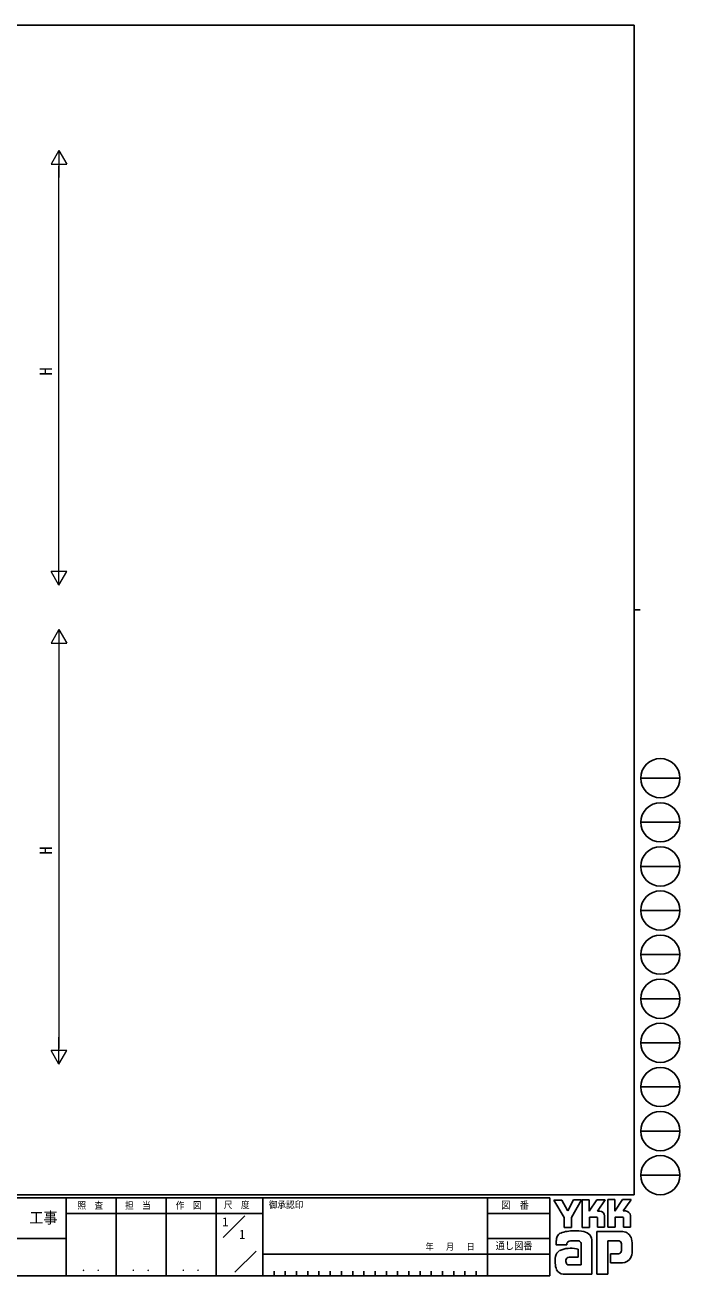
# Model space of a CAD drawing. Units: millimetres, scale not verified. Extents: x -397 to 397, y -282 to 282.
# Drawn here: x 103 to 397, y -282 to 279 of the extents above; entities that cross this region are included whole.
import ezdxf
from ezdxf.enums import TextEntityAlignment as Align

# ---------------------------------------------------------------- set-up
doc = ezdxf.new("R2010")
doc.units = ezdxf.units.MM
doc.header["$LTSCALE"] = 2
doc.layers.add('0-1_USER1', color=3, linetype='Continuous')
doc.layers.add('0-6_YKK_ZWAK', color=134, linetype='Continuous')
doc.layers.add('0-5_YKK_D', color=200, linetype='Continuous', lineweight=18)
doc.styles.add('ＭＳ ゴシック', font='')
doc.styles.get('ＭＳ ゴシック').set_extended_font_data('MS Gothic')

msp = doc.modelspace()

# ---------------------------------------------------------------- linework, layer by layer
at = {"layer": '0-5_YKK_D'}
for p, q in [((117.956, 222.969), (114.456, 216.907)), ((117.956, 222.969), (121.456, 216.907)), ((117.956, 222.969), (117.956, 210.845)), ((114.456, 216.907), (121.456, 216.907)), ((117.956, 34.969), (117.956, 215.969)), ((117.956, 27.969), (117.956, 40.093)), ((117.956, 27.969), (114.456, 34.031)), ((121.456, 34.031), (114.456, 34.031)), ((117.956, 27.969), (121.456, 34.031)), ((117.962, 7.969), (114.462, 1.907)), ((117.962, 7.969), (121.462, 1.907)), ((117.962, 7.969), (117.962, -4.155)), ((114.462, 1.907), (121.462, 1.907)), ((117.962, 0.969), (117.962, -180.031)), ((117.962, -187.031), (117.962, -174.907)), ((117.962, -187.031), (114.462, -180.969)), ((121.462, -180.969), (114.462, -180.969)), ((117.962, -187.031), (121.462, -180.969))]:
    msp.add_line(p, q, dxfattribs=at)
at = {"layer": '0-6_YKK_ZWAK'}
for p, q in [((376.1, 279.3), (-393.9, 279.3)), ((376.1, 279.3), (376.1, -245.7)), ((376.1, 16.8), (378.9, 16.8)), ((379.076, -58.716), (396.716, -58.716)), ((379.076, -78.512), (396.716, -78.512)), ((379.076, -98.308), (396.716, -98.308)), ((379.076, -118.104), (396.716, -118.104)), ((379.076, -137.9), (396.716, -137.9)), ((379.076, -157.696), (396.716, -157.696)), ((379.076, -177.492), (396.716, -177.492)), ((379.076, -197.288), (396.716, -197.288)), ((379.076, -217.084), (396.716, -217.084)), ((379.076, -236.88), (396.716, -236.88)), ((376.1, -245.7), (-393.9, -245.7)), ((338.3, -247.1), (-393.9, -247.1)), ((121.3, -247.1), (121.3, -282.1)), ((143.7, -247.1), (143.7, -282.1)), ((166.1, -247.1), (166.1, -282.1)), ((188.5, -247.1), (188.5, -282.1)), ((209.5, -247.1), (209.5, -282.1)), ((310.3, -247.1), (310.3, -282.1)), ((338.3, -247.1), (338.3, -282.1)), ((344.732, -255.899), (340.137, -248.006)), ((340.137, -248.006), (343.651, -248.006)), ((343.651, -248.006), (346.164, -252.709)), ((348.936, -247.898), (346.381, -252.871)), ((352.562, -247.898), (348.029, -255.926)), ((348.936, -247.898), (352.562, -247.898)), ((352.76, -260.331), (352.76, -247.925)), ((352.76, -247.925), (355.976, -247.925)), ((355.976, -253.023), (359.355, -247.871)), ((355.976, -247.925), (355.976, -253.023)), ((359.355, -247.871), (363.18, -247.871)), ((363.18, -247.871), (359.64, -253.006)), ((364.274, -260.223), (364.274, -247.817)), ((364.274, -247.817), (367.545, -247.817)), ((367.545, -253.008), (370.978, -247.817)), ((367.545, -247.817), (367.545, -253.008)), ((370.978, -247.817), (374.762, -247.817)), ((374.383, -248.465), (371.261, -252.925)), ((374.762, -247.817), (374.383, -248.465)), ((189.484, -254.099), (121.3, -254.099)), ((189.484, -254.099), (209.5, -254.099)), ((191.67, -264.836), (201.364, -255.143)), ((310.3, -254.1), (338.3, -254.1)), ((344.732, -260.358), (344.732, -255.899)), ((346.164, -252.709), (346.381, -252.871)), ((348.029, -255.926), (348.029, -260.358)), ((359.274, -255.682), (356.084, -255.682)), ((356.084, -255.682), (356.084, -260.331)), ((359.706, -255.844), (359.274, -255.682)), ((360.679, -253.006), (359.64, -253.006)), ((359.706, -260.25), (359.706, -255.844)), ((362.842, -255.169), (362.842, -260.25)), ((372.301, -252.925), (371.261, -252.925)), ((371.302, -260.196), (371.302, -255.817)), ((374.464, -255.169), (374.464, -260.196)), ((348.029, -260.358), (344.732, -260.358)), ((356.084, -260.331), (352.76, -260.331)), ((359.328, -262.196), (359.328, -281.306)), ((370.923, -262.196), (359.328, -262.196)), ((362.842, -260.25), (359.706, -260.25)), ((367.68, -260.223), (364.274, -260.223)), ((371.302, -260.146), (371.353, -260.196)), ((374.464, -260.196), (371.302, -260.196)), ((-7.5, -265.299), (121.3, -265.299)), ((310.3, -265.299), (338.3, -265.299)), ((351.246, -266.305), (347.548, -266.375)), ((352.327, -277.171), (352.327, -267.44)), ((357.22, -266.683), (357.22, -281.279)), ((364.355, -281.306), (364.355, -266.359)), ((364.355, -266.359), (369.004, -266.359)), ((370.473, -267.856), (370.491, -270.491)), ((196.972, -280.445), (206.496, -270.921)), ((209.5, -272.3), (310.3, -272.3)), ((338.3, -272.299), (310.3, -272.299)), ((350.976, -273.63), (346.981, -273.635)), ((350.273, -269.873), (350.976, -270.035)), ((350.976, -270.035), (350.976, -273.63)), ((369.113, -272.089), (365.572, -272.089)), ((365.572, -272.089), (365.572, -276.225)), ((214.54, -280), (214.54, -282.1)), ((219.58, -280), (219.58, -282.1)), ((224.62, -280), (224.62, -282.1)), ((229.66, -280), (229.66, -282.1)), ((234.7, -280), (234.7, -282.1)), ((239.74, -280), (239.74, -282.1)), ((244.78, -280), (244.78, -282.1)), ((249.82, -280), (249.82, -282.1)), ((254.86, -280), (254.86, -282.1)), ((259.9, -280), (259.9, -282.1)), ((264.94, -280), (264.94, -282.1)), ((269.98, -280), (269.98, -282.1)), ((275.02, -280), (275.02, -282.1)), ((280.06, -280), (280.06, -282.1)), ((285.1, -280), (285.1, -282.1)), ((290.14, -280), (290.14, -282.1)), ((295.18, -280), (295.18, -282.1)), ((300.22, -280), (300.22, -282.1)), ((305.26, -280), (305.26, -282.1)), ((346.705, -277.171), (352.327, -277.171)), ((351.895, -277.171), (352.246, -277.171)), ((352.327, -277.17), (352.328, -277.171)), ((365.572, -276.225), (370.896, -276.225)), ((370.896, -276.225), (371.978, -275.982)), ((-393.9, -282.1), (338.3, -282.1)), ((345.867, -281.36), (344.38, -281.36)), ((356.895, -281.333), (345.867, -281.36)), ((357.22, -281.279), (356.895, -281.333)), ((359.328, -281.306), (363.571, -281.306)), ((363.571, -281.306), (364.355, -281.306))]:
    msp.add_line(p, q, dxfattribs=at)
for points in [[(371.302, -255.817), (370.869, -255.655), (367.68, -255.655), (367.68, -260.223)], [(345.867, -268.17), (341.218, -268.17), (341.218, -266.241)]]:
    msp.add_lwpolyline(points, dxfattribs=at)
for centre in [(387.896, -58.716), (387.896, -78.512), (387.896, -98.308), (387.896, -118.104), (387.896, -137.9), (387.896, -157.696), (387.896, -177.492), (387.896, -197.288), (387.896, -217.084), (387.896, -236.88)]:
    msp.add_circle(centre, 8.82, dxfattribs=at)
for centre, radius, start, end in [((360.679, -255.169), 2.163, 0.00166, 89.99604), ((372.3, -255.088), 2.163, 0.00166, 89.99604), ((343.906, -265.155), 2.444, 109.02127, 161.51264), ((349.022, -279.501), 17.68, 89.89165, 109.30848), ((349.541, -282.563), 20.748, 78.7801, 91.46938), ((352.83, -266.596), 4.449, 40.66422, 80.31694), ((352.609, -266.585), 4.612, 358.78059, 38.76563), ((370.772, -266.54), 4.341, 14.44572, 87.08746), ((346.259, -266.266), 5.037, 158.41083, 179.71775), ((347.975, -268.107), 2.109, 138.46382, 181.71359), ((347.415, -268.071), 1.701, 85.50551, 126.78038), ((350.756, -267.854), 1.625, 14.7552, 72.44995), ((369.165, -267.579), 1.229, 16.43123, 96.91661), ((366.831, -268.308), 3.673, 4.93423, 17.03552), ((354.466, -269.287), 20.86, 350.99027, 10.67625), ((351.749, -275.495), 11.082, 168.76372, 199.80079), ((344.727, -274.027), 3.908, 121.82711, 169.08475), ((347.82, -282.954), 13.309, 79.38098, 112.05825), ((347.882, -275.428), 2.369, 171.08203, 216.71923), ((346.99, -275.079), 1.445, 90.33953, 178.03639), ((369.114, -270.784), 1.306, 269.95468, 342.90145), ((366.81, -270.141), 3.697, 343.6902, 354.75362), ((370.835, -271.845), 4.291, 285.44291, 349.90448), ((344.74, -277.543), 3.823, 207.31435, 263.59464), ((346.95, -275.665), 1.526, 230.9728, 260.75491)]:
    msp.add_arc(centre, radius, start, end, dxfattribs=at)

# ---------------------------------------------------------------- texts
at = {"layer": '0-1_USER1', "style": 'ＭＳ ゴシック'}
for p in [(191.3, -261.099), (198.833, -266.699)]:
    msp.add_text('1', height=4.106, dxfattribs=at).set_placement(p, align=Align.BOTTOM_LEFT)
at = {"layer": '0-5_YKK_D', "style": 'ＭＳ ゴシック'}
for p in [(116.456, 121.975), (116.462, -93.025)]:
    msp.add_text('H', height=5.499, rotation=90, dxfattribs=at).set_placement(p, align=Align.BOTTOM_LEFT)
at = {"layer": '0-6_YKK_ZWAK', "style": 'ＭＳ ゴシック', "width": 0.9}
for s, height, p in [('照  査', 3.079, (126.289, -252.88)), ('担  当', 3.079, (147.655, -252.88)), ('作  図', 3.079, (170.42, -252.862)), ('尺  度', 3.079, (192.012, -252.637)), ('御承認印', 3.079, (212.167, -252.633)), ('図\u3000番', 3.284, (316.498, -252.962)), ('工事', 5.132, (104.731, -260.056)), ('年   月   日', 2.903, (282.476, -271.269)), ('通し図番', 3.284, (313.979, -271.185)), (' ． ．', 3.592, (125.755, -281.046)), (' ． ．', 3.592, (148.155, -281.046)), (' ． ．', 3.592, (170.555, -281.046))]:
    msp.add_text(s, height=height, dxfattribs=at).set_placement(p, align=Align.BOTTOM_LEFT)

doc.saveas('drawing.dxf')
